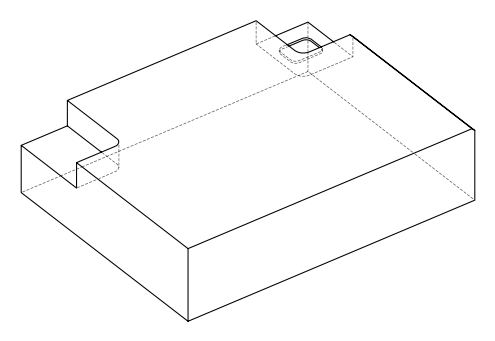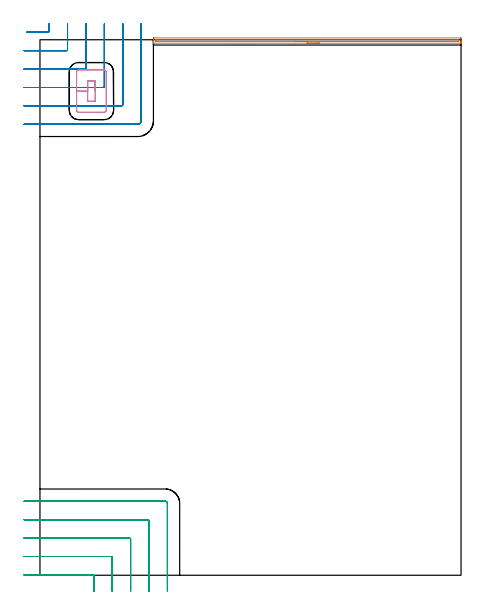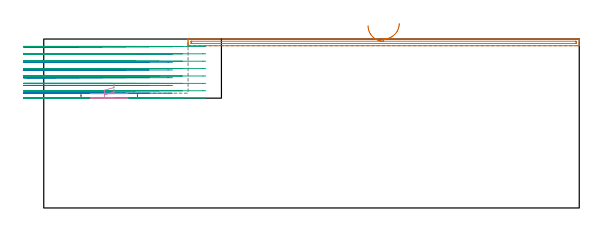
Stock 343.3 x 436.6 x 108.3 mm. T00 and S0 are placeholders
(PLAN: 4 operations, 2 tool changes, 26.1 min)
(1 AREA_MILL | FG_CHAMFER_SURFACE | UGT0205_001 | 4.18 min | 2348 mm3)
(2 MILL_CORNER_NOTCH_RECTANGULAR | CORNER_NOTCH_RECTANGULAR | UGT0201_094 | Follow Part, ap 5, ae 75% | 9.59 min | 252027 mm3)
(3 MILL_CORNER_NOTCH_RECTANGULAR_1 | CORNER_NOTCH_RECTANGULAR_1 | UGT0201_094 | Follow Part, ap 5, ae 75% | 11.5 min | 302370 mm3)
(4 MILL_RECTANGULAR_POCKET | POCKET_RECTANGULAR_STRAIGHT | NXT0201_011 | Follow Part, ap 3, ae 75% | 0.87 min | 5246 mm3)
(TOOL UGT0205_001 | Chamfer Mill 20 x 3 x 45 deg. | D20 FL50 Z2)
(TOOL UGT0201_094 | End mill 20 mm | D20 FL38 Z4)
(TOOL NXT0201_011 | ENDMILL 12mm [2P460-1200-NA 1630] | D12 FL38 Z6)
(OP 1 AREA_MILL)
G17 G21 G94 G90
T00 M6
G54
G17 G0 G90 X227.9 Y433.8 S1061 M3
G43 Z118.3 H0
G94 G1 X227.862 Z117.428 F250.
X227.748 Z116.563
X227.559 Z115.712
X227.297 Z114.88
X226.963 Z114.074
X226.56 Z113.3
X226.092 Z112.564
X225.56 Z111.872
X224.971 Z111.229
X224.328 Z110.64
X223.636 Z110.108
X222.9 Z109.64
X222.126 Z109.237
X221.32 Z108.903
X220.488 Z108.641
X219.636 Z108.452
X218.772 Z108.338
X217.9 Z108.3
X92.685
X92.51 Y433.802 Z108.289
X92.502 Y433.962 Z108.131
X92.5 Y434.128 Z107.972
Y434.345 Z107.755
Y435.073 Z107.022
Y436.314 Z105.783
Y436.827 Z105.267
Y437.448 Z104.648
X92.503 Y437.705 Z104.391
X92.51 Y438.092 Z104.004
X92.734 Y438.096 Z104.001
X93.133 Y438.1 Z104.
X342.667
X343.066 Y438.096 Z104.001
X343.29 Y438.092 Z104.004
X343.3 Y437.705 Z104.391
Y435.073 Z107.022
Y434.345 Z107.755
Y434.128 Z107.972
X343.298 Y433.962 Z108.131
X343.29 Y433.802 Z108.289
X343.115 Y433.8 Z108.3
X217.9
Y435.214 Z106.886
X94.921
X94.776 Y435.215 Z106.885
X94.559 Y435.219 Z106.881
X94.513 Y435.221 Z106.879
X94.507 Y435.252 Z106.848
X94.503 Y435.287 Z106.813
X94.5 Y435.486 Z106.614
Y435.95 Z106.15
Y436.363 Z105.737
X94.502 Y436.501 Z105.599
X94.506 Y436.611 Z105.489
X94.51 Y436.678 Z105.422
X94.547 Y436.68 Z105.42
X94.921 Y436.685 Z105.415
X95.066 Y436.686 Z105.414
X340.879
X341.024 Y436.685 Z105.415
X341.241 Y436.681 Z105.419
X341.287 Y436.679 Z105.421
X341.293 Y436.648 Z105.452
X341.297 Y436.613 Z105.487
X341.3 Y436.414 Z105.686
Y435.95 Z106.15
Y435.537 Z106.563
X341.298 Y435.399 Z106.701
X341.294 Y435.289 Z106.811
X341.29 Y435.222 Z106.878
X341.253 Y435.22 Z106.88
X340.879 Y435.215 Z106.885
X340.734 Y435.214 Z106.886
X217.9
X217.028 Z106.924
X216.164 Z107.038
X215.312 Z107.227
X214.48 Z107.489
X213.674 Z107.823
X212.9 Z108.226
X212.164 Z108.694
X211.472 Z109.225
X210.829 Z109.815
X210.24 Z110.458
X209.708 Z111.15
X209.24 Z111.886
X208.837 Z112.66
X208.503 Z113.466
X208.241 Z114.298
X208.052 Z115.149
X207.938 Z116.014
X207.9 Z116.886
G0 Z118.3
M5
M2
(OP 2 MILL_CORNER_NOTCH_RECTANGULAR)
G17 G21 G94 G90
T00 M6
G54
G17 G0 G90 X-10.924 Y442.7 S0 M3
G43 Z118.3 H0
Z103.343
G94 G1 X-7.924 F250.
X6.506 F500.
G3 X7.5 Y443.694 R1.
G1 Y446.6
Y449.6 F250.
G0 Z118.3
X-13. Y427.7
Z103.343
G1 X-10.
X21.506 F500.
G3 X22.5 Y428.694 R1.
G1 Y446.6
Y449.6 F250.
G0 Z118.3
X-13. Y412.7
Z103.343
G1 X-10.
X36.506 F500.
G3 X37.5 Y413.694 R1.
G1 Y446.6
Y449.6 F250.
G0 Z118.3
X-13. Y397.7
Z103.343
G1 X-10.
X51.505 F500.
G3 X52.5 Y398.695 R1.
G1 Y446.6
Y449.6 F250.
G0 Z118.3
X-13. Y382.7
Z103.343
G1 X-10.
X66.505 F500.
G3 X67.5 Y383.695 R1.
G1 Y446.6
Y449.6 F250.
G0 Z118.3
X-13. Y367.7
Z103.343
G1 X-10.
X79.7 F500.
G3 X82.5 Y370.5 R2.8
G1 Y446.6
Y449.6 F250.
G0 Z118.3
X-10.924 Y442.7
Z98.386
G1 X-7.924
X6.506 F500.
G3 X7.5 Y443.694 R1.
G1 Y446.6
Y449.6 F250.
G0 Z118.3
X-13. Y427.7
Z98.386
G1 X-10.
X21.506 F500.
G3 X22.5 Y428.694 R1.
G1 Y446.6
Y449.6 F250.
G0 Z118.3
X-13. Y412.7
Z98.386
G1 X-10.
X36.506 F500.
G3 X37.5 Y413.694 R1.
G1 Y446.6
Y449.6 F250.
G0 Z118.3
X-13. Y397.7
Z98.386
G1 X-10.
X51.505 F500.
G3 X52.5 Y398.695 R1.
G1 Y446.6
Y449.6 F250.
G0 Z118.3
X-13. Y382.7
Z98.386
G1 X-10.
X66.505 F500.
G3 X67.5 Y383.695 R1.
G1 Y446.6
Y449.6 F250.
G0 Z118.3
X-13. Y367.7
Z98.386
G1 X-10.
X79.7 F500.
G3 X82.5 Y370.5 R2.8
G1 Y446.6
Y449.6 F250.
G0 Z118.3
X-10.924 Y442.7
Z93.429
G1 X-7.924
X6.506 F500.
G3 X7.5 Y443.694 R1.
G1 Y446.6
Y449.6 F250.
G0 Z118.3
X-13. Y427.7
Z93.429
G1 X-10.
X21.506 F500.
G3 X22.5 Y428.694 R1.
G1 Y446.6
Y449.6 F250.
G0 Z118.3
X-13. Y412.7
Z93.429
G1 X-10.
X36.506 F500.
G3 X37.5 Y413.694 R1.
G1 Y446.6
Y449.6 F250.
G0 Z118.3
X-13. Y397.7
Z93.429
G1 X-10.
X51.505 F500.
G3 X52.5 Y398.695 R1.
G1 Y446.6
Y449.6 F250.
G0 Z118.3
X-13. Y382.7
Z93.429
G1 X-10.
X66.505 F500.
G3 X67.5 Y383.695 R1.
G1 Y446.6
Y449.6 F250.
G0 Z118.3
X-13. Y367.7
Z93.429
G1 X-10.
X79.7 F500.
G3 X82.5 Y370.5 R2.8
G1 Y446.6
Y449.6 F250.
G0 Z118.3
X-10.924 Y442.7
Z88.471
G1 X-7.924
X6.506 F500.
G3 X7.5 Y443.694 R1.
G1 Y446.6
Y449.6 F250.
G0 Z118.3
X-13. Y427.7
Z88.471
G1 X-10.
X21.506 F500.
G3 X22.5 Y428.694 R1.
G1 Y446.6
Y449.6 F250.
G0 Z118.3
X-13. Y412.7
Z88.471
G1 X-10.
X36.506 F500.
G3 X37.5 Y413.694 R1.
G1 Y446.6
Y449.6 F250.
G0 Z118.3
X-13. Y397.7
Z88.471
G1 X-10.
X51.505 F500.
G3 X52.5 Y398.695 R1.
G1 Y446.6
Y449.6 F250.
G0 Z118.3
X-13. Y382.7
Z88.471
G1 X-10.
X66.505 F500.
G3 X67.5 Y383.695 R1.
G1 Y446.6
Y449.6 F250.
G0 Z118.3
X-13. Y367.7
Z88.471
G1 X-10.
X79.7 F500.
G3 X82.5 Y370.5 R2.8
G1 Y446.6
Y449.6 F250.
G0 Z118.3
X-10.924 Y442.7
Z83.514
G1 X-7.924
X6.506 F500.
G3 X7.5 Y443.694 R1.
G1 Y446.6
Y449.6 F250.
G0 Z118.3
X-13. Y427.7
Z83.514
G1 X-10.
X21.506 F500.
G3 X22.5 Y428.694 R1.
G1 Y446.6
Y449.6 F250.
G0 Z118.3
X-13. Y412.7
Z83.514
G1 X-10.
X36.506 F500.
G3 X37.5 Y413.694 R1.
G1 Y446.6
Y449.6 F250.
G0 Z118.3
X-13. Y397.7
Z83.514
G1 X-10.
X51.505 F500.
G3 X52.5 Y398.695 R1.
G1 Y446.6
Y449.6 F250.
G0 Z118.3
X-13. Y382.7
Z83.514
G1 X-10.
X66.505 F500.
G3 X67.5 Y383.695 R1.
G1 Y446.6
Y449.6 F250.
G0 Z118.3
X-13. Y367.7
Z83.514
G1 X-10.
X79.7 F500.
G3 X82.5 Y370.5 R2.8
G1 Y446.6
Y449.6 F250.
G0 Z118.3
X-10.924 Y442.7
Z78.557
G1 X-7.924
X6.506 F500.
G3 X7.5 Y443.694 R1.
G1 Y446.6
Y449.6 F250.
G0 Z118.3
X-13. Y427.7
Z78.557
G1 X-10.
X21.506 F500.
G3 X22.5 Y428.694 R1.
G1 Y446.6
Y449.6 F250.
G0 Z118.3
X-13. Y412.7
Z78.557
G1 X-10.
X36.506 F500.
G3 X37.5 Y413.694 R1.
G1 Y446.6
Y449.6 F250.
G0 Z118.3
X-13. Y397.7
Z78.557
G1 X-10.
X51.505 F500.
G3 X52.5 Y398.695 R1.
G1 Y446.6
Y449.6 F250.
G0 Z118.3
X-13. Y382.7
Z78.557
G1 X-10.
X66.505 F500.
G3 X67.5 Y383.695 R1.
G1 Y446.6
Y449.6 F250.
G0 Z118.3
X-13. Y367.7
Z78.557
G1 X-10.
X79.7 F500.
G3 X82.5 Y370.5 R2.8
G1 Y446.6
Y449.6 F250.
G0 Z118.3
X-10.924 Y442.7
Z73.6
G1 X-7.924
X6.506 F500.
G3 X7.5 Y443.694 R1.
G1 Y446.6
Y449.6 F250.
G0 Z118.3
X-13. Y427.7
Z73.6
G1 X-10.
X21.506 F500.
G3 X22.5 Y428.694 R1.
G1 Y446.6
Y449.6 F250.
G0 Z118.3
X-13. Y412.7
Z73.6
G1 X-10.
X36.506 F500.
G3 X37.5 Y413.694 R1.
G1 Y446.6
Y449.6 F250.
G0 Z118.3
X-13. Y397.7
Z73.6
G1 X-10.
X51.505 F500.
G3 X52.5 Y398.695 R1.
G1 Y446.6
Y449.6 F250.
G0 Z118.3
X-13. Y382.7
Z73.6
G1 X-10.
X66.505 F500.
G3 X67.5 Y383.695 R1.
G1 Y446.6
Y449.6 F250.
G0 Z118.3
X-13. Y367.7
Z73.6
G1 X-10.
X79.7 F500.
G3 X82.5 Y370.5 R2.8
G1 Y446.6
Y449.6 F250.
G0 Z118.3
M5
M2
(OP 3 MILL_CORNER_NOTCH_RECTANGULAR_1)
G17 G21 G94 G90
T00 M6
G54
G17 G0 G90 X43.9 Y-13. S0 M3
G43 Z118.3 H0
Z103.562
G94 G1 Y-10. F250.
Y-0.694 F500.
G3 X42.906 Y0.3 R1.
G1 X-10.
X-13. F250.
G0 Z118.3
X58.9 Y-13.
Z103.562
G1 Y-10.
Y14.306 F500.
G3 X57.906 Y15.3 R1.
G1 X-10.
X-13. F250.
G0 Z118.3
X73.9 Y-13.
Z103.562
G1 Y-10.
Y29.305 F500.
G3 X72.905 Y30.3 R1.
G1 X-10.
X-13. F250.
G0 Z118.3
X88.9 Y-13.
Z103.562
G1 Y-10.
Y44.305 F500.
G3 X87.905 Y45.3 R1.
G1 X-10.
X-13. F250.
G0 Z118.3
X103.9 Y-13.
Z103.562
G1 Y-10.
Y58.5 F500.
G3 X102.1 Y60.3 R1.8
G1 X-10.
X-13. F250.
G0 Z118.3
X43.9 Y-13.
Z98.825
G1 Y-10.
Y-0.694 F500.
G3 X42.906 Y0.3 R1.
G1 X-10.
X-13. F250.
G0 Z118.3
X58.9 Y-13.
Z98.825
G1 Y-10.
Y14.306 F500.
G3 X57.906 Y15.3 R1.
G1 X-10.
X-13. F250.
G0 Z118.3
X73.9 Y-13.
Z98.825
G1 Y-10.
Y29.305 F500.
G3 X72.905 Y30.3 R1.
G1 X-10.
X-13. F250.
G0 Z118.3
X88.9 Y-13.
Z98.825
G1 Y-10.
Y44.305 F500.
G3 X87.905 Y45.3 R1.
G1 X-10.
X-13. F250.
G0 Z118.3
X103.9 Y-13.
Z98.825
G1 Y-10.
Y58.5 F500.
G3 X102.1 Y60.3 R1.8
G1 X-10.
X-13. F250.
G0 Z118.3
X43.9 Y-13.
Z94.087
G1 Y-10.
Y-0.694 F500.
G3 X42.906 Y0.3 R1.
G1 X-10.
X-13. F250.
G0 Z118.3
X58.9 Y-13.
Z94.087
G1 Y-10.
Y14.306 F500.
G3 X57.906 Y15.3 R1.
G1 X-10.
X-13. F250.
G0 Z118.3
X73.9 Y-13.
Z94.087
G1 Y-10.
Y29.305 F500.
G3 X72.905 Y30.3 R1.
G1 X-10.
X-13. F250.
G0 Z118.3
X88.9 Y-13.
Z94.087
G1 Y-10.
Y44.305 F500.
G3 X87.905 Y45.3 R1.
G1 X-10.
X-13. F250.
G0 Z118.3
X103.9 Y-13.
Z94.087
G1 Y-10.
Y58.5 F500.
G3 X102.1 Y60.3 R1.8
G1 X-10.
X-13. F250.
G0 Z118.3
X43.9 Y-13.
Z89.35
G1 Y-10.
Y-0.694 F500.
G3 X42.906 Y0.3 R1.
G1 X-10.
X-13. F250.
G0 Z118.3
X58.9 Y-13.
Z89.35
G1 Y-10.
Y14.306 F500.
G3 X57.906 Y15.3 R1.
G1 X-10.
X-13. F250.
G0 Z118.3
X73.9 Y-13.
Z89.35
G1 Y-10.
Y29.305 F500.
G3 X72.905 Y30.3 R1.
G1 X-10.
X-13. F250.
G0 Z118.3
X88.9 Y-13.
Z89.35
G1 Y-10.
Y44.305 F500.
G3 X87.905 Y45.3 R1.
G1 X-10.
X-13. F250.
G0 Z118.3
X103.9 Y-13.
Z89.35
G1 Y-10.
Y58.5 F500.
G3 X102.1 Y60.3 R1.8
G1 X-10.
X-13. F250.
G0 Z118.3
X43.9 Y-13.
Z84.612
G1 Y-10.
Y-0.694 F500.
G3 X42.906 Y0.3 R1.
G1 X-10.
X-13. F250.
G0 Z118.3
X58.9 Y-13.
Z84.612
G1 Y-10.
Y14.306 F500.
G3 X57.906 Y15.3 R1.
G1 X-10.
X-13. F250.
G0 Z118.3
X73.9 Y-13.
Z84.612
G1 Y-10.
Y29.305 F500.
G3 X72.905 Y30.3 R1.
G1 X-10.
X-13. F250.
G0 Z118.3
X88.9 Y-13.
Z84.612
G1 Y-10.
Y44.305 F500.
G3 X87.905 Y45.3 R1.
G1 X-10.
X-13. F250.
G0 Z118.3
X103.9 Y-13.
Z84.612
G1 Y-10.
Y58.5 F500.
G3 X102.1 Y60.3 R1.8
G1 X-10.
X-13. F250.
G0 Z118.3
X43.9 Y-13.
Z79.875
G1 Y-10.
Y-0.694 F500.
G3 X42.906 Y0.3 R1.
G1 X-10.
X-13. F250.
G0 Z118.3
X58.9 Y-13.
Z79.875
G1 Y-10.
Y14.306 F500.
G3 X57.906 Y15.3 R1.
G1 X-10.
X-13. F250.
G0 Z118.3
X73.9 Y-13.
Z79.875
G1 Y-10.
Y29.305 F500.
G3 X72.905 Y30.3 R1.
G1 X-10.
X-13. F250.
G0 Z118.3
X88.9 Y-13.
Z79.875
G1 Y-10.
Y44.305 F500.
G3 X87.905 Y45.3 R1.
G1 X-10.
X-13. F250.
G0 Z118.3
X103.9 Y-13.
Z79.875
G1 Y-10.
Y58.5 F500.
G3 X102.1 Y60.3 R1.8
G1 X-10.
X-13. F250.
G0 Z118.3
X43.9 Y-13.
Z75.137
G1 Y-10.
Y-0.694 F500.
G3 X42.906 Y0.3 R1.
G1 X-10.
X-13. F250.
G0 Z118.3
X58.9 Y-13.
Z75.137
G1 Y-10.
Y14.306 F500.
G3 X57.906 Y15.3 R1.
G1 X-10.
X-13. F250.
G0 Z118.3
X73.9 Y-13.
Z75.137
G1 Y-10.
Y29.305 F500.
G3 X72.905 Y30.3 R1.
G1 X-10.
X-13. F250.
G0 Z118.3
X88.9 Y-13.
Z75.137
G1 Y-10.
Y44.305 F500.
G3 X87.905 Y45.3 R1.
G1 X-10.
X-13. F250.
G0 Z118.3
X103.9 Y-13.
Z75.137
G1 Y-10.
Y58.5 F500.
G3 X102.1 Y60.3 R1.8
G1 X-10.
X-13. F250.
G0 Z118.3
X43.9 Y-13.
Z70.4
G1 Y-10.
Y-0.694 F500.
G3 X42.906 Y0.3 R1.
G1 X-10.
X-13. F250.
G0 Z118.3
X58.9 Y-13.
Z70.4
G1 Y-10.
Y14.306 F500.
G3 X57.906 Y15.3 R1.
G1 X-10.
X-13. F250.
G0 Z118.3
X73.9 Y-13.
Z70.4
G1 Y-10.
Y29.305 F500.
G3 X72.905 Y30.3 R1.
G1 X-10.
X-13. F250.
G0 Z118.3
X88.9 Y-13.
Z70.4
G1 Y-10.
Y44.305 F500.
G3 X87.905 Y45.3 R1.
G1 X-10.
X-13. F250.
G0 Z118.3
X103.9 Y-13.
Z70.4
G1 Y-10.
Y58.5 F500.
G3 X102.1 Y60.3 R1.8
G1 X-10.
X-13. F250.
G0 Z118.3
M5
M2
(OP 4 MILL_RECTANGULAR_POCKET)
G17 G21 G94 G90
T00 M6
G54
G17 G0 G90 X45. Y395.274 S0 M3
G43 Z118.3 H1
Z79.231
G94 G1 Y403. Z77.16 F250.
X38.9 Z75.526
Y394.75 Z73.315
Y386.5 F500.
X45.
Y403.
X38.9
Y394.75
X29.9
Y379.
G3 X31.4 Y377.5 R1.5
G1 X52.5
G3 X54. Y379. R1.5
G1 Y410.5
G3 X52.5 Y412. R1.5
G1 X31.4
G3 X29.9 Y410.5 R1.5
G1 Y394.75
Y393.75
G0 X45. Y395.274 Z76.315
G1 Y403. Z74.245 F250.
X38.9 Z72.611
Y394.75 Z70.4
Y386.5 F500.
X45.
Y403.
X38.9
Y394.75
X29.9
Y379.
G3 X31.4 Y377.5 R1.5
G1 X52.5
G3 X54. Y379. R1.5
G1 Y410.5
G3 X52.5 Y412. R1.5
G1 X31.4
G3 X29.9 Y410.5 R1.5
G1 Y394.75
Y393.75
G0 Z118.3
M5
M2
